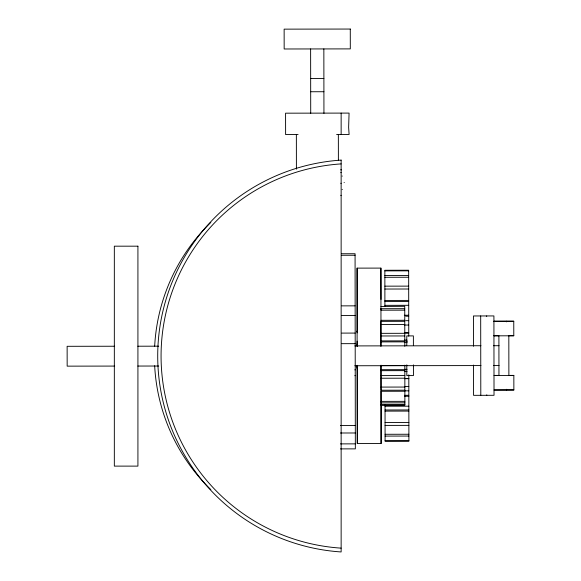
<?xml version="1.0" encoding="UTF-8"?>
<svg xmlns="http://www.w3.org/2000/svg" width="581" height="581" viewBox="0 0 581 581"><rect width="100%" height="100%" fill="white"/><g stroke="black" fill="none" stroke-linecap="round" stroke-linejoin="round"><path stroke-width="0.87" d="M357.104 332.898L357.104 331.148L357.104 331.511M357.213 366.008L357.206 368.369L357.199 365.754M357.177 346.189L357.112 341.156M380.94 309.179L380.94 308.707L404.746 308.678M381.005 299.469L380.911 268.102L357.104 268.124L357.104 346.327M381.121 404.928L381.1 443.499L357.293 443.521L357.286 365.326M380.911 268.102L380.983 340.902L404.797 340.873M310.661 78.515L323.893 78.5M310.682 91.747L323.907 91.725M298.097 134.56L285.612 134.574L285.576 113.179L349.072 113.092L348.636 127.355L349.101 134.487L336.617 134.509M340.756 172.615L341.141 172.615M340.756 195.347L341.141 195.347M341.679 253.752L355.071 253.73L355.34 448.873L340.459 448.888M341.679 255.277L355.071 255.255M384.854 270.884L408.668 270.848M384.862 275.474L408.668 275.445M384.862 277.29L408.675 277.253M384.876 286.157L408.683 286.128M384.883 289.04L408.69 289.004M384.898 300.45L408.704 300.421M384.898 301.59L408.704 301.554M384.905 305.345L408.712 305.308M341.751 305.867L355.144 305.846M380.94 310.196L404.754 310.16M404.318 315.251L408.726 315.243M341.766 315.49L355.158 315.468M405.749 316.202L408.726 316.195M380.954 320.305L404.768 320.269M405.756 320.683L408.733 320.676M380.954 321.358L404.768 321.322M493.923 321.228L513.764 321.199L513.786 335.796L493.944 335.825M493.923 321.278L513.764 321.257M380.962 324.496L404.768 324.467M404.332 325.055L408.741 325.048M404.34 332.84L408.748 332.833M341.788 333.102L355.18 333.08M405.778 333.007L408.748 333.007M380.976 333.341L404.783 333.305M493.944 335.745L498.905 335.724M508.825 335.724L513.786 335.716M380.976 335.978L404.79 335.949M404.354 340.117L406.998 340.117M406.78 341.2L407.194 341.2M380.983 341.897L404.797 341.86M404.303 342.194L407.274 342.187M341.802 343.669L355.194 343.654M114.639 346.24L67.135 346.305L67.164 366.146L114.668 366.081M137.806 346.211L158.715 346.182M354.788 345.906L480.959 345.731M493.494 345.717L499.05 345.702M381.02 365.616L404.826 365.58M137.82 366.052L158.722 366.023M354.809 365.747L480.988 365.572M493.523 365.558L499.079 365.543M404.391 369.32L407.041 369.32M381.027 369.683L404.834 369.654M354.817 369.85L355.231 369.85M404.834 370.642L381.027 370.678L381.056 390.221L404.863 390.192M404.398 371.397L407.041 371.39M381.034 375.602L404.841 375.566M498.963 375.406L494.003 375.428L513.844 375.471M508.883 375.406L513.844 375.384L513.865 389.989L493.988 390.011L513.858 389.931M354.824 375.667L355.238 375.667M381.034 378.238L404.848 378.209M404.405 378.5L408.813 378.5M404.405 378.674L408.813 378.667M404.361 386.459L408.828 386.459M381.049 387.084L404.855 387.055M404.42 390.831L408.835 390.831M404.863 391.245L381.056 391.274L381.071 405.24L404.884 405.211L404.826 365.166M404.427 395.312L408.835 395.305M404.427 396.264L408.842 396.257M381.071 401.384L404.877 401.355M381.071 402.873L404.877 402.836M381.071 404.732L404.884 404.703M385.043 406.228L408.85 406.199M385.05 409.983L408.857 409.946M385.05 411.116L408.857 411.087M385.065 422.532L408.879 422.496M340.43 425.524L355.311 425.503M385.072 425.408L408.879 425.379M340.437 432.998L355.318 432.983M385.08 434.283L408.893 434.254M385.087 436.091L408.893 436.062M385.094 440.688L408.901 440.652M340.451 443.884L355.332 443.862M340.778 183.284L341.141 183.284M341.141 169.674L340.778 169.696L341.141 170.008M381.1 443.499L380.94 366.161M357.104 268.124L357.242 331.577M357.293 443.521L357.126 366.183M380.954 306.463L404.746 306.31L404.804 346.261M380.94 308.707L380.94 309.39M357.192 345.891L357.119 343.77M508.825 336.101L508.876 375.123M506.523 321.206L506.523 321.867M506.617 389.277L506.617 389.996M498.905 336.116L498.956 375.137M486.675 315.948L486.675 316.434M486.784 394.826L486.784 395.312M480.69 315.955L480.799 395.32M473.486 346.261L473.442 315.962L493.915 315.933L494.024 395.305L473.551 395.334L473.515 365.035M413.396 345.317L413.382 335.898L406.773 335.905L406.787 345.332M413.425 364.853L413.44 375.58L406.823 375.587L406.809 364.861M408.755 336.152L408.661 270.23L384.854 270.267L384.905 306.448M408.806 374.825L408.901 441.269L385.094 441.306L385.043 404.47M380.983 341.047L380.991 345.964M381.02 365.159L381.027 370.533M380.896 321.954L380.918 346.298M338.353 134.501L338.389 160.465M323.849 48.927L323.937 113.346M310.624 48.949L310.712 113.36M296.361 134.56L296.404 169.151M341.141 113.099L341.141 134.501M341.141 160.095L341.141 551.95A196.342 196.313 -90 0 1 157.712 356.022A196.342 196.313 -90 0 1 341.141 160.102M210.845 489.623A186.334 186.305 -90 0 1 154.662 365.725M154.662 346.32A186.334 186.305 -90 0 1 210.845 222.421M342.078 176.036A30.009 6.638 -5.8 0 1 342.332 176.094M342.158 189.37A29.958 6.827 -6.2 0 1 342.405 189.428M341.141 548.137A192.522 192.522 0 0 1 161.068 356.022A192.522 192.522 0 0 1 341.141 163.9M344.315 182.47A31.004 3.631 -4.4 0 1 344.09 182.536M350.278 29.05L284.138 29.144L284.167 48.986L350.307 48.891L350.278 29.05M137.922 246.177L114.334 246.177L114.334 466.115L137.922 466.115L137.922 246.177"/></g></svg>
